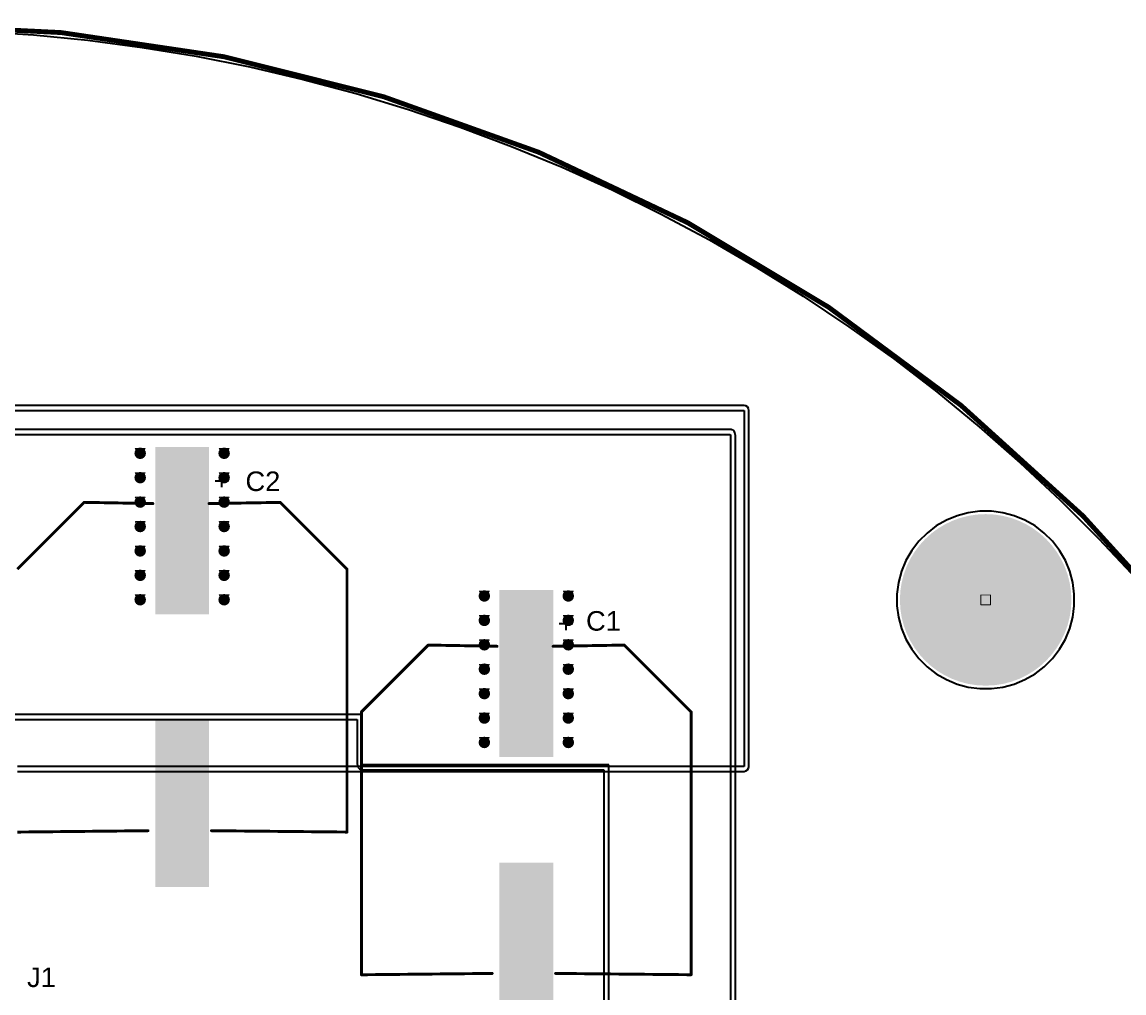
# Model space of a CAD drawing. Header units: inches. Extents: x -89 to 406, y -87 to 102.
# Drawn here: x 6.5 to 63.9, y 36.9 to 87.4 of the extents above; entities that cross this region are included whole.
import ezdxf

# ---------------------------------------------------------------- set-up
doc = ezdxf.new("R2010")
doc.units = ezdxf.units.IN
for name, color, linetype in [('Board_Outline', 56, 'Continuous'), ('Bottom Layer', 5, 'Continuous'), ('Bottom Solder', 6, 'Continuous'), ('Drill Drawing', 1, 'Continuous'), ('Multi-Layer', 9, 'Continuous'), ('Pad Holes', 156, 'Continuous'), ('Top Layer', 1, 'Continuous'), ('Top Overlay', 2, 'Continuous'), ('Top Paste', 8, 'Continuous'), ('Top Solder', 216, 'Continuous'), ('Via Holes', 16, 'Continuous')]:
    doc.layers.add(name, color=color, linetype=linetype)
doc.styles.add('Arial', font='', dxfattribs={"height": 0.2})
doc.styles.get('Arial').set_extended_font_data('Arial')

msp = doc.modelspace()

# ---------------------------------------------------------------- hatches: boundary and pattern name
at = {"layer": 'Bottom Layer'}
h = msp.add_hatch(color=5, dxfattribs=at)
edge = h.paths.add_edge_path()
edge.add_arc((12.675, 65.005), 0.3, 0, 360)
h = msp.add_hatch(color=5, dxfattribs=at)
edge = h.paths.add_edge_path()
edge.add_arc((17.043, 65.005), 0.3, 0, 360)
h = msp.add_hatch(color=5, dxfattribs=at)
edge = h.paths.add_edge_path()
edge.add_arc((12.675, 63.735), 0.3, 0, 360)
h = msp.add_hatch(color=5, dxfattribs=at)
edge = h.paths.add_edge_path()
edge.add_arc((17.043, 63.735), 0.3, 0, 360)
h = msp.add_hatch(color=5, dxfattribs=at)
edge = h.paths.add_edge_path()
edge.add_arc((12.675, 62.465), 0.3, 0, 360)
h = msp.add_hatch(color=5, dxfattribs=at)
edge = h.paths.add_edge_path()
edge.add_arc((17.043, 62.465), 0.3, 0, 360)
h = msp.add_hatch(color=5, dxfattribs=at)
edge = h.paths.add_edge_path()
edge.add_arc((12.675, 61.195), 0.3, 0, 360)
h = msp.add_hatch(color=5, dxfattribs=at)
edge = h.paths.add_edge_path()
edge.add_arc((17.043, 61.195), 0.3, 0, 360)
h = msp.add_hatch(color=5, dxfattribs=at)
edge = h.paths.add_edge_path()
edge.add_arc((56.667, 57.379), 4.36, 0, 360)
h = msp.add_hatch(color=5, dxfattribs=at)
edge = h.paths.add_edge_path()
edge.add_arc((12.675, 59.925), 0.3, 0, 360)
h = msp.add_hatch(color=5, dxfattribs=at)
edge = h.paths.add_edge_path()
edge.add_arc((17.043, 59.925), 0.3, 0, 360)
h = msp.add_hatch(color=5, dxfattribs=at)
edge = h.paths.add_edge_path()
edge.add_arc((12.675, 58.655), 0.3, 0, 360)
h = msp.add_hatch(color=5, dxfattribs=at)
edge = h.paths.add_edge_path()
edge.add_arc((17.043, 58.655), 0.3, 0, 360)
h = msp.add_hatch(color=5, dxfattribs=at)
edge = h.paths.add_edge_path()
edge.add_arc((12.675, 57.385), 0.3, 0, 360)
h = msp.add_hatch(color=5, dxfattribs=at)
edge = h.paths.add_edge_path()
edge.add_arc((17.043, 57.385), 0.3, 0, 360)
h = msp.add_hatch(color=5, dxfattribs=at)
edge = h.paths.add_edge_path()
edge.add_arc((30.582, 57.582), 0.3, 0, 360)
h = msp.add_hatch(color=5, dxfattribs=at)
edge = h.paths.add_edge_path()
edge.add_arc((34.95, 57.582), 0.3, 0, 360)
h = msp.add_hatch(color=5, dxfattribs=at)
edge = h.paths.add_edge_path()
edge.add_arc((30.582, 56.312), 0.3, 0, 360)
h = msp.add_hatch(color=5, dxfattribs=at)
edge = h.paths.add_edge_path()
edge.add_arc((34.95, 56.312), 0.3, 0, 360)
h = msp.add_hatch(color=5, dxfattribs=at)
edge = h.paths.add_edge_path()
edge.add_arc((30.582, 55.042), 0.3, 0, 360)
h = msp.add_hatch(color=5, dxfattribs=at)
edge = h.paths.add_edge_path()
edge.add_arc((34.95, 55.042), 0.3, 0, 360)
h = msp.add_hatch(color=5, dxfattribs=at)
edge = h.paths.add_edge_path()
edge.add_arc((30.582, 53.772), 0.3, 0, 360)
h = msp.add_hatch(color=5, dxfattribs=at)
edge = h.paths.add_edge_path()
edge.add_arc((34.95, 53.772), 0.3, 0, 360)
h = msp.add_hatch(color=5, dxfattribs=at)
edge = h.paths.add_edge_path()
edge.add_arc((30.582, 52.502), 0.3, 0, 360)
h = msp.add_hatch(color=5, dxfattribs=at)
edge = h.paths.add_edge_path()
edge.add_arc((34.95, 52.502), 0.3, 0, 360)
h = msp.add_hatch(color=5, dxfattribs=at)
edge = h.paths.add_edge_path()
edge.add_arc((30.582, 51.232), 0.3, 0, 360)
h = msp.add_hatch(color=5, dxfattribs=at)
edge = h.paths.add_edge_path()
edge.add_arc((34.95, 51.232), 0.3, 0, 360)
h = msp.add_hatch(color=5, dxfattribs=at)
edge = h.paths.add_edge_path()
edge.add_arc((30.582, 49.962), 0.3, 0, 360)
h = msp.add_hatch(color=5, dxfattribs=at)
edge = h.paths.add_edge_path()
edge.add_arc((34.95, 49.962), 0.3, 0, 360)
at = {"layer": 'Bottom Solder'}
h = msp.add_hatch(color=6, dxfattribs=at)
edge = h.paths.add_edge_path()
edge.add_arc((56.667, 57.379), 4.462, 0, 360)
at = {"layer": 'Multi-Layer'}
h = msp.add_hatch(color=9, dxfattribs=at)
edge = h.paths.add_edge_path()
edge.add_arc((56.667, 57.379), 4.36, 0, 360)
at = {"layer": 'Pad Holes'}
h = msp.add_hatch(color=7, dxfattribs=at)
edge = h.paths.add_edge_path()
edge.add_arc((56.667, 57.379), 2.5, 0, 360)
at = {"layer": 'Top Layer'}
h = msp.add_hatch(color=1, dxfattribs=at)
edge = h.paths.add_edge_path()
edge.add_arc((12.675, 65.005), 0.3, 0, 360)
for points in [[(16.159, 65.223), (16.159, 56.723), (13.559, 56.723), (13.559, 65.223)], [(34.066, 57.8), (34.066, 49.3), (31.466, 49.3), (31.466, 57.8)], [(16.159, 51.037), (16.159, 42.537), (13.559, 42.537), (13.559, 51.037)], [(34.066, 43.613), (34.066, 35.113), (31.466, 35.113), (31.466, 43.613)]]:
    msp.add_hatch(color=1, dxfattribs=at).paths.add_polyline_path(points)
h = msp.add_hatch(color=1, dxfattribs=at)
edge = h.paths.add_edge_path()
edge.add_arc((17.043, 65.005), 0.3, 0, 360)
h = msp.add_hatch(color=1, dxfattribs=at)
edge = h.paths.add_edge_path()
edge.add_arc((12.675, 63.735), 0.3, 0, 360)
h = msp.add_hatch(color=1, dxfattribs=at)
edge = h.paths.add_edge_path()
edge.add_arc((17.043, 63.735), 0.3, 0, 360)
h = msp.add_hatch(color=1, dxfattribs=at)
edge = h.paths.add_edge_path()
edge.add_arc((12.675, 62.465), 0.3, 0, 360)
h = msp.add_hatch(color=1, dxfattribs=at)
edge = h.paths.add_edge_path()
edge.add_arc((17.043, 62.465), 0.3, 0, 360)
h = msp.add_hatch(color=1, dxfattribs=at)
edge = h.paths.add_edge_path()
edge.add_arc((12.675, 61.195), 0.3, 0, 360)
h = msp.add_hatch(color=1, dxfattribs=at)
edge = h.paths.add_edge_path()
edge.add_arc((17.043, 61.195), 0.3, 0, 360)
h = msp.add_hatch(color=1, dxfattribs=at)
edge = h.paths.add_edge_path()
edge.add_arc((56.667, 57.379), 4.36, 0, 360)
h = msp.add_hatch(color=1, dxfattribs=at)
edge = h.paths.add_edge_path()
edge.add_arc((12.675, 59.925), 0.3, 0, 360)
h = msp.add_hatch(color=1, dxfattribs=at)
edge = h.paths.add_edge_path()
edge.add_arc((17.043, 59.925), 0.3, 0, 360)
h = msp.add_hatch(color=1, dxfattribs=at)
edge = h.paths.add_edge_path()
edge.add_arc((12.675, 58.655), 0.3, 0, 360)
h = msp.add_hatch(color=1, dxfattribs=at)
edge = h.paths.add_edge_path()
edge.add_arc((17.043, 58.655), 0.3, 0, 360)
h = msp.add_hatch(color=1, dxfattribs=at)
edge = h.paths.add_edge_path()
edge.add_arc((12.675, 57.385), 0.3, 0, 360)
h = msp.add_hatch(color=1, dxfattribs=at)
edge = h.paths.add_edge_path()
edge.add_arc((17.043, 57.385), 0.3, 0, 360)
h = msp.add_hatch(color=1, dxfattribs=at)
edge = h.paths.add_edge_path()
edge.add_arc((30.582, 57.582), 0.3, 0, 360)
h = msp.add_hatch(color=1, dxfattribs=at)
edge = h.paths.add_edge_path()
edge.add_arc((34.95, 57.582), 0.3, 0, 360)
h = msp.add_hatch(color=1, dxfattribs=at)
edge = h.paths.add_edge_path()
edge.add_arc((30.582, 56.312), 0.3, 0, 360)
h = msp.add_hatch(color=1, dxfattribs=at)
edge = h.paths.add_edge_path()
edge.add_arc((34.95, 56.312), 0.3, 0, 360)
h = msp.add_hatch(color=1, dxfattribs=at)
edge = h.paths.add_edge_path()
edge.add_arc((30.582, 55.042), 0.3, 0, 360)
h = msp.add_hatch(color=1, dxfattribs=at)
edge = h.paths.add_edge_path()
edge.add_arc((34.95, 55.042), 0.3, 0, 360)
h = msp.add_hatch(color=1, dxfattribs=at)
edge = h.paths.add_edge_path()
edge.add_arc((30.582, 53.772), 0.3, 0, 360)
h = msp.add_hatch(color=1, dxfattribs=at)
edge = h.paths.add_edge_path()
edge.add_arc((34.95, 53.772), 0.3, 0, 360)
h = msp.add_hatch(color=1, dxfattribs=at)
edge = h.paths.add_edge_path()
edge.add_arc((30.582, 52.502), 0.3, 0, 360)
h = msp.add_hatch(color=1, dxfattribs=at)
edge = h.paths.add_edge_path()
edge.add_arc((34.95, 52.502), 0.3, 0, 360)
h = msp.add_hatch(color=1, dxfattribs=at)
edge = h.paths.add_edge_path()
edge.add_arc((30.582, 51.232), 0.3, 0, 360)
h = msp.add_hatch(color=1, dxfattribs=at)
edge = h.paths.add_edge_path()
edge.add_arc((34.95, 51.232), 0.3, 0, 360)
h = msp.add_hatch(color=1, dxfattribs=at)
edge = h.paths.add_edge_path()
edge.add_arc((30.582, 49.962), 0.3, 0, 360)
h = msp.add_hatch(color=1, dxfattribs=at)
edge = h.paths.add_edge_path()
edge.add_arc((34.95, 49.962), 0.3, 0, 360)
at = {"layer": 'Top Paste'}
for points in [[(16.159, 65.223), (16.159, 56.723), (13.559, 56.723), (13.559, 65.223)], [(34.066, 57.8), (34.066, 49.3), (31.466, 49.3), (31.466, 57.8)], [(16.159, 51.037), (16.159, 42.537), (13.559, 42.537), (13.559, 51.037)], [(34.066, 43.613), (34.066, 35.113), (31.466, 35.113), (31.466, 43.613)]]:
    msp.add_hatch(color=8, dxfattribs=at).paths.add_polyline_path(points)
at = {"layer": 'Top Solder'}
for points in [[(16.261, 65.325), (16.261, 56.622), (13.457, 56.622), (13.457, 65.325)], [(34.168, 57.902), (34.168, 49.198), (31.364, 49.198), (31.364, 57.902)], [(16.261, 51.138), (16.261, 42.435), (13.457, 42.435), (13.457, 51.138)], [(34.168, 43.715), (34.168, 35.012), (31.364, 35.012), (31.364, 43.715)]]:
    msp.add_hatch(color=216, dxfattribs=at).paths.add_polyline_path(points)
h = msp.add_hatch(color=216, dxfattribs=at)
edge = h.paths.add_edge_path()
edge.add_arc((56.667, 57.379), 4.462, 0, 360)
at = {"layer": 'Via Holes'}
h = msp.add_hatch(color=7, dxfattribs=at)
edge = h.paths.add_edge_path()
edge.add_arc((12.675, 65.005), 0.15, 0, 360)
h = msp.add_hatch(color=7, dxfattribs=at)
edge = h.paths.add_edge_path()
edge.add_arc((17.043, 65.005), 0.15, 0, 360)
h = msp.add_hatch(color=7, dxfattribs=at)
edge = h.paths.add_edge_path()
edge.add_arc((12.675, 63.735), 0.15, 0, 360)
h = msp.add_hatch(color=7, dxfattribs=at)
edge = h.paths.add_edge_path()
edge.add_arc((17.043, 63.735), 0.15, 0, 360)
h = msp.add_hatch(color=7, dxfattribs=at)
edge = h.paths.add_edge_path()
edge.add_arc((12.675, 62.465), 0.15, 0, 360)
h = msp.add_hatch(color=7, dxfattribs=at)
edge = h.paths.add_edge_path()
edge.add_arc((17.043, 62.465), 0.15, 0, 360)
h = msp.add_hatch(color=7, dxfattribs=at)
edge = h.paths.add_edge_path()
edge.add_arc((12.675, 61.195), 0.15, 0, 360)
h = msp.add_hatch(color=7, dxfattribs=at)
edge = h.paths.add_edge_path()
edge.add_arc((17.043, 61.195), 0.15, 0, 360)
h = msp.add_hatch(color=7, dxfattribs=at)
edge = h.paths.add_edge_path()
edge.add_arc((12.675, 59.925), 0.15, 0, 360)
h = msp.add_hatch(color=7, dxfattribs=at)
edge = h.paths.add_edge_path()
edge.add_arc((17.043, 59.925), 0.15, 0, 360)
h = msp.add_hatch(color=7, dxfattribs=at)
edge = h.paths.add_edge_path()
edge.add_arc((12.675, 58.655), 0.15, 0, 360)
h = msp.add_hatch(color=7, dxfattribs=at)
edge = h.paths.add_edge_path()
edge.add_arc((17.043, 58.655), 0.15, 0, 360)
h = msp.add_hatch(color=7, dxfattribs=at)
edge = h.paths.add_edge_path()
edge.add_arc((12.675, 57.385), 0.15, 0, 360)
h = msp.add_hatch(color=7, dxfattribs=at)
edge = h.paths.add_edge_path()
edge.add_arc((17.043, 57.385), 0.15, 0, 360)
h = msp.add_hatch(color=7, dxfattribs=at)
edge = h.paths.add_edge_path()
edge.add_arc((30.582, 57.582), 0.15, 0, 360)
h = msp.add_hatch(color=7, dxfattribs=at)
edge = h.paths.add_edge_path()
edge.add_arc((34.95, 57.582), 0.15, 0, 360)
h = msp.add_hatch(color=7, dxfattribs=at)
edge = h.paths.add_edge_path()
edge.add_arc((30.582, 56.312), 0.15, 0, 360)
h = msp.add_hatch(color=7, dxfattribs=at)
edge = h.paths.add_edge_path()
edge.add_arc((34.95, 56.312), 0.15, 0, 360)
h = msp.add_hatch(color=7, dxfattribs=at)
edge = h.paths.add_edge_path()
edge.add_arc((30.582, 55.042), 0.15, 0, 360)
h = msp.add_hatch(color=7, dxfattribs=at)
edge = h.paths.add_edge_path()
edge.add_arc((34.95, 55.042), 0.15, 0, 360)
h = msp.add_hatch(color=7, dxfattribs=at)
edge = h.paths.add_edge_path()
edge.add_arc((30.582, 53.772), 0.15, 0, 360)
h = msp.add_hatch(color=7, dxfattribs=at)
edge = h.paths.add_edge_path()
edge.add_arc((34.95, 53.772), 0.15, 0, 360)
h = msp.add_hatch(color=7, dxfattribs=at)
edge = h.paths.add_edge_path()
edge.add_arc((30.582, 52.502), 0.15, 0, 360)
h = msp.add_hatch(color=7, dxfattribs=at)
edge = h.paths.add_edge_path()
edge.add_arc((34.95, 52.502), 0.15, 0, 360)
h = msp.add_hatch(color=7, dxfattribs=at)
edge = h.paths.add_edge_path()
edge.add_arc((30.582, 51.232), 0.15, 0, 360)
h = msp.add_hatch(color=7, dxfattribs=at)
edge = h.paths.add_edge_path()
edge.add_arc((34.95, 51.232), 0.15, 0, 360)
h = msp.add_hatch(color=7, dxfattribs=at)
edge = h.paths.add_edge_path()
edge.add_arc((30.582, 49.962), 0.15, 0, 360)
h = msp.add_hatch(color=7, dxfattribs=at)
edge = h.paths.add_edge_path()
edge.add_arc((34.95, 49.962), 0.15, 0, 360)

# ---------------------------------------------------------------- linework, layer by layer
at = {"layer": 'Board_Outline'}
msp.add_lwpolyline([(87.312, 0, 0.254, 0.254, 1), (-87.312, 0, 0.254, 0.254, 1)], format="xyseb", close=True, dxfattribs=at)
at = {"layer": 'Bottom Layer'}
for p, q in [((4.272, 86.96), (7.115, 86.774)), ((7.115, 86.774), (9.95, 86.495)), ((9.95, 86.495), (12.775, 86.123)), ((12.775, 86.123), (15.586, 85.659)), ((15.586, 85.659), (18.38, 85.103)), ((18.38, 85.103), (21.155, 84.456)), ((21.155, 84.456), (23.907, 83.719)), ((23.907, 83.719), (26.634, 82.892)), ((26.634, 82.892), (29.331, 81.976)), ((29.331, 81.976), (31.998, 80.972)), ((31.998, 80.972), (34.63, 79.882)), ((34.63, 79.882), (37.225, 78.706)), ((37.225, 78.706), (39.78, 77.446)), ((39.78, 77.446), (42.293, 76.103)), ((42.293, 76.103), (44.76, 74.678)), ((44.76, 74.678), (47.18, 73.174)), ((47.18, 73.174), (49.549, 71.591)), ((49.549, 71.591), (51.865, 69.931)), ((51.865, 69.931), (54.125, 68.197)), ((54.125, 68.197), (56.327, 66.39)), ((44.094, 67.493), (-41.377, 67.493)), ((-41.377, 67.234), (44.094, 67.234)), ((44.194, 67.473), (44.094, 67.493)), ((44.094, 67.234), (44.094, 48.717)), ((44.278, 67.417), (44.194, 67.473)), ((44.334, 67.333), (44.278, 67.417)), ((44.353, 67.234), (44.334, 67.333)), ((44.353, 48.717), (44.353, 67.234)), ((56.327, 66.39), (58.469, 64.511)), ((58.469, 64.511), (60.549, 62.563)), ((60.549, 62.563), (62.563, 60.549)), ((56.365, 61.993), (55.765, 61.914)), ((56.97, 61.993), (56.365, 61.993)), ((57.569, 61.914), (56.97, 61.993)), ((54.622, 61.526), (54.098, 61.223)), ((55.181, 61.757), (54.622, 61.526)), ((55.765, 61.914), (55.181, 61.757)), ((58.154, 61.757), (57.569, 61.914)), ((58.712, 61.526), (58.154, 61.757)), ((59.236, 61.223), (58.712, 61.526)), ((53.619, 60.855), (53.191, 60.427)), ((54.098, 61.223), (53.619, 60.855)), ((59.716, 60.855), (59.236, 61.223)), ((60.144, 60.427), (59.716, 60.855)), ((53.191, 60.427), (52.823, 59.948)), ((60.512, 59.948), (60.144, 60.427)), ((62.563, 60.549), (64.511, 58.469)), ((52.823, 59.948), (52.52, 59.424)), ((60.814, 59.424), (60.512, 59.948)), ((52.52, 59.424), (52.289, 58.865)), ((61.046, 58.865), (60.814, 59.424)), ((52.289, 58.865), (52.132, 58.281)), ((61.202, 58.281), (61.046, 58.865)), ((52.132, 58.281), (52.053, 57.681)), ((61.281, 57.681), (61.202, 58.281)), ((52.053, 57.681), (52.053, 57.076)), ((61.281, 57.076), (61.281, 57.681)), ((52.053, 57.076), (52.132, 56.477)), ((61.202, 56.477), (61.281, 57.076)), ((52.132, 56.477), (52.289, 55.892)), ((61.046, 55.892), (61.202, 56.477)), ((52.289, 55.892), (52.52, 55.334)), ((60.814, 55.334), (61.046, 55.892)), ((52.52, 55.334), (52.823, 54.81)), ((60.512, 54.81), (60.814, 55.334)), ((52.823, 54.81), (53.191, 54.33)), ((60.144, 54.33), (60.512, 54.81)), ((53.191, 54.33), (53.619, 53.902)), ((53.619, 53.902), (54.098, 53.534)), ((59.236, 53.534), (59.716, 53.902)), ((59.716, 53.902), (60.144, 54.33)), ((54.098, 53.534), (54.622, 53.232)), ((58.712, 53.232), (59.236, 53.534)), ((54.622, 53.232), (55.181, 53)), ((55.181, 53), (55.765, 52.844)), ((55.765, 52.844), (56.365, 52.765)), ((56.365, 52.765), (56.97, 52.765)), ((56.97, 52.765), (57.569, 52.844)), ((57.569, 52.844), (58.154, 53)), ((58.154, 53), (58.712, 53.232)), ((44.094, 48.717), (6.299, 48.717)), ((6.299, 48.458), (44.094, 48.458)), ((44.094, 48.458), (44.194, 48.478)), ((44.194, 48.478), (44.278, 48.534)), ((44.278, 48.534), (44.334, 48.618)), ((44.334, 48.618), (44.353, 48.717))]:
    msp.add_line(p, q, dxfattribs=at)
at = {"layer": 'Drill Drawing'}
for points in [[(12.421, 65.259, 0.0508, 0.0508, 0), (12.929, 65.259, 0.0508, 0.0508, 0)], [(12.421, 65.259, 0.0508, 0.0508, 0), (12.675, 64.751, 0.0508, 0.0508, 0)], [(12.675, 64.751, 0.0508, 0.0508, 0), (12.929, 65.259, 0.0508, 0.0508, 0)], [(16.789, 65.259, 0.0508, 0.0508, 0), (17.297, 65.259, 0.0508, 0.0508, 0)], [(16.789, 65.259, 0.0508, 0.0508, 0), (17.043, 64.751, 0.0508, 0.0508, 0)], [(17.043, 64.751, 0.0508, 0.0508, 0), (17.297, 65.259, 0.0508, 0.0508, 0)], [(12.421, 63.989, 0.0508, 0.0508, 0), (12.929, 63.989, 0.0508, 0.0508, 0)], [(12.421, 63.989, 0.0508, 0.0508, 0), (12.675, 63.481, 0.0508, 0.0508, 0)], [(12.675, 63.481, 0.0508, 0.0508, 0), (12.929, 63.989, 0.0508, 0.0508, 0)], [(16.789, 63.989, 0.0508, 0.0508, 0), (17.297, 63.989, 0.0508, 0.0508, 0)], [(16.789, 63.989, 0.0508, 0.0508, 0), (17.043, 63.481, 0.0508, 0.0508, 0)], [(17.043, 63.481, 0.0508, 0.0508, 0), (17.297, 63.989, 0.0508, 0.0508, 0)], [(12.421, 62.719, 0.0508, 0.0508, 0), (12.929, 62.719, 0.0508, 0.0508, 0)], [(12.421, 62.719, 0.0508, 0.0508, 0), (12.675, 62.211, 0.0508, 0.0508, 0)], [(12.675, 62.211, 0.0508, 0.0508, 0), (12.929, 62.719, 0.0508, 0.0508, 0)], [(16.789, 62.719, 0.0508, 0.0508, 0), (17.297, 62.719, 0.0508, 0.0508, 0)], [(16.789, 62.719, 0.0508, 0.0508, 0), (17.043, 62.211, 0.0508, 0.0508, 0)], [(17.043, 62.211, 0.0508, 0.0508, 0), (17.297, 62.719, 0.0508, 0.0508, 0)], [(12.421, 61.449, 0.0508, 0.0508, 0), (12.929, 61.449, 0.0508, 0.0508, 0)], [(12.421, 61.449, 0.0508, 0.0508, 0), (12.675, 60.941, 0.0508, 0.0508, 0)], [(12.675, 60.941, 0.0508, 0.0508, 0), (12.929, 61.449, 0.0508, 0.0508, 0)], [(16.789, 61.449, 0.0508, 0.0508, 0), (17.297, 61.449, 0.0508, 0.0508, 0)], [(16.789, 61.449, 0.0508, 0.0508, 0), (17.043, 60.941, 0.0508, 0.0508, 0)], [(17.043, 60.941, 0.0508, 0.0508, 0), (17.297, 61.449, 0.0508, 0.0508, 0)], [(12.421, 60.179, 0.0508, 0.0508, 0), (12.929, 60.179, 0.0508, 0.0508, 0)], [(12.421, 60.179, 0.0508, 0.0508, 0), (12.675, 59.671, 0.0508, 0.0508, 0)], [(12.675, 59.671, 0.0508, 0.0508, 0), (12.929, 60.179, 0.0508, 0.0508, 0)], [(16.789, 60.179, 0.0508, 0.0508, 0), (17.297, 60.179, 0.0508, 0.0508, 0)], [(16.789, 60.179, 0.0508, 0.0508, 0), (17.043, 59.671, 0.0508, 0.0508, 0)], [(17.043, 59.671, 0.0508, 0.0508, 0), (17.297, 60.179, 0.0508, 0.0508, 0)], [(12.421, 58.909, 0.0508, 0.0508, 0), (12.929, 58.909, 0.0508, 0.0508, 0)], [(12.421, 58.909, 0.0508, 0.0508, 0), (12.675, 58.401, 0.0508, 0.0508, 0)], [(12.675, 58.401, 0.0508, 0.0508, 0), (12.929, 58.909, 0.0508, 0.0508, 0)], [(16.789, 58.909, 0.0508, 0.0508, 0), (17.297, 58.909, 0.0508, 0.0508, 0)], [(16.789, 58.909, 0.0508, 0.0508, 0), (17.043, 58.401, 0.0508, 0.0508, 0)], [(17.043, 58.401, 0.0508, 0.0508, 0), (17.297, 58.909, 0.0508, 0.0508, 0)], [(12.421, 57.639, 0.0508, 0.0508, 0), (12.929, 57.639, 0.0508, 0.0508, 0)], [(12.421, 57.639, 0.0508, 0.0508, 0), (12.675, 57.131, 0.0508, 0.0508, 0)], [(12.675, 57.131, 0.0508, 0.0508, 0), (12.929, 57.639, 0.0508, 0.0508, 0)], [(16.789, 57.639, 0.0508, 0.0508, 0), (17.297, 57.639, 0.0508, 0.0508, 0)], [(16.789, 57.639, 0.0508, 0.0508, 0), (17.043, 57.131, 0.0508, 0.0508, 0)], [(17.043, 57.131, 0.0508, 0.0508, 0), (17.297, 57.639, 0.0508, 0.0508, 0)], [(30.328, 57.836, 0.0508, 0.0508, 0), (30.836, 57.836, 0.0508, 0.0508, 0)], [(30.328, 57.836, 0.0508, 0.0508, 0), (30.582, 57.328, 0.0508, 0.0508, 0)], [(30.582, 57.328, 0.0508, 0.0508, 0), (30.836, 57.836, 0.0508, 0.0508, 0)], [(34.696, 57.836, 0.0508, 0.0508, 0), (35.204, 57.836, 0.0508, 0.0508, 0)], [(34.696, 57.836, 0.0508, 0.0508, 0), (34.95, 57.328, 0.0508, 0.0508, 0)], [(34.95, 57.328, 0.0508, 0.0508, 0), (35.204, 57.836, 0.0508, 0.0508, 0)], [(56.413, 57.633, 0.0508, 0.0508, 0), (56.921, 57.633, 0.0508, 0.0508, 0)], [(56.413, 57.125, 0.0508, 0.0508, 0), (56.413, 57.633, 0.0508, 0.0508, 0)], [(56.921, 57.125, 0.0508, 0.0508, 0), (56.921, 57.633, 0.0508, 0.0508, 0)], [(56.413, 57.125, 0.0508, 0.0508, 0), (56.921, 57.125, 0.0508, 0.0508, 0)], [(30.328, 56.566, 0.0508, 0.0508, 0), (30.836, 56.566, 0.0508, 0.0508, 0)], [(30.328, 56.566, 0.0508, 0.0508, 0), (30.582, 56.058, 0.0508, 0.0508, 0)], [(30.582, 56.058, 0.0508, 0.0508, 0), (30.836, 56.566, 0.0508, 0.0508, 0)], [(34.696, 56.566, 0.0508, 0.0508, 0), (35.204, 56.566, 0.0508, 0.0508, 0)], [(34.696, 56.566, 0.0508, 0.0508, 0), (34.95, 56.058, 0.0508, 0.0508, 0)], [(34.95, 56.058, 0.0508, 0.0508, 0), (35.204, 56.566, 0.0508, 0.0508, 0)], [(30.328, 55.296, 0.0508, 0.0508, 0), (30.836, 55.296, 0.0508, 0.0508, 0)], [(30.328, 55.296, 0.0508, 0.0508, 0), (30.582, 54.788, 0.0508, 0.0508, 0)], [(30.582, 54.788, 0.0508, 0.0508, 0), (30.836, 55.296, 0.0508, 0.0508, 0)], [(34.696, 55.296, 0.0508, 0.0508, 0), (35.204, 55.296, 0.0508, 0.0508, 0)], [(34.696, 55.296, 0.0508, 0.0508, 0), (34.95, 54.788, 0.0508, 0.0508, 0)], [(34.95, 54.788, 0.0508, 0.0508, 0), (35.204, 55.296, 0.0508, 0.0508, 0)], [(30.328, 54.026, 0.0508, 0.0508, 0), (30.836, 54.026, 0.0508, 0.0508, 0)], [(30.328, 54.026, 0.0508, 0.0508, 0), (30.582, 53.518, 0.0508, 0.0508, 0)], [(30.582, 53.518, 0.0508, 0.0508, 0), (30.836, 54.026, 0.0508, 0.0508, 0)], [(34.696, 54.026, 0.0508, 0.0508, 0), (35.204, 54.026, 0.0508, 0.0508, 0)], [(34.696, 54.026, 0.0508, 0.0508, 0), (34.95, 53.518, 0.0508, 0.0508, 0)], [(34.95, 53.518, 0.0508, 0.0508, 0), (35.204, 54.026, 0.0508, 0.0508, 0)], [(30.328, 52.756, 0.0508, 0.0508, 0), (30.836, 52.756, 0.0508, 0.0508, 0)], [(30.328, 52.756, 0.0508, 0.0508, 0), (30.582, 52.248, 0.0508, 0.0508, 0)], [(30.582, 52.248, 0.0508, 0.0508, 0), (30.836, 52.756, 0.0508, 0.0508, 0)], [(34.696, 52.756, 0.0508, 0.0508, 0), (35.204, 52.756, 0.0508, 0.0508, 0)], [(34.696, 52.756, 0.0508, 0.0508, 0), (34.95, 52.248, 0.0508, 0.0508, 0)], [(34.95, 52.248, 0.0508, 0.0508, 0), (35.204, 52.756, 0.0508, 0.0508, 0)], [(30.328, 51.486, 0.0508, 0.0508, 0), (30.836, 51.486, 0.0508, 0.0508, 0)], [(30.328, 51.486, 0.0508, 0.0508, 0), (30.582, 50.978, 0.0508, 0.0508, 0)], [(30.582, 50.978, 0.0508, 0.0508, 0), (30.836, 51.486, 0.0508, 0.0508, 0)], [(34.696, 51.486, 0.0508, 0.0508, 0), (35.204, 51.486, 0.0508, 0.0508, 0)], [(34.696, 51.486, 0.0508, 0.0508, 0), (34.95, 50.978, 0.0508, 0.0508, 0)], [(34.95, 50.978, 0.0508, 0.0508, 0), (35.204, 51.486, 0.0508, 0.0508, 0)], [(30.328, 50.216, 0.0508, 0.0508, 0), (30.836, 50.216, 0.0508, 0.0508, 0)], [(30.328, 50.216, 0.0508, 0.0508, 0), (30.582, 49.708, 0.0508, 0.0508, 0)], [(30.582, 49.708, 0.0508, 0.0508, 0), (30.836, 50.216, 0.0508, 0.0508, 0)], [(34.696, 50.216, 0.0508, 0.0508, 0), (35.204, 50.216, 0.0508, 0.0508, 0)], [(34.696, 50.216, 0.0508, 0.0508, 0), (34.95, 49.708, 0.0508, 0.0508, 0)], [(34.95, 49.708, 0.0508, 0.0508, 0), (35.204, 50.216, 0.0508, 0.0508, 0)]]:
    msp.add_lwpolyline(points, format="xyseb", dxfattribs=at)
for points in [[(12.408, 65.259, 0.0254, 0.0254, 1), (12.433, 65.259, 0.0254, 0.0254, 1)], [(12.408, 65.259, 0.0254, 0.0254, 1), (12.433, 65.259, 0.0254, 0.0254, 1)], [(12.916, 65.259, 0.0254, 0.0254, 1), (12.941, 65.259, 0.0254, 0.0254, 1)], [(12.916, 65.259, 0.0254, 0.0254, 1), (12.941, 65.259, 0.0254, 0.0254, 1)], [(16.777, 65.259, 0.0254, 0.0254, 1), (16.802, 65.259, 0.0254, 0.0254, 1)], [(16.777, 65.259, 0.0254, 0.0254, 1), (16.802, 65.259, 0.0254, 0.0254, 1)], [(17.285, 65.259, 0.0254, 0.0254, 1), (17.31, 65.259, 0.0254, 0.0254, 1)], [(17.285, 65.259, 0.0254, 0.0254, 1), (17.31, 65.259, 0.0254, 0.0254, 1)], [(12.662, 64.751, 0.0254, 0.0254, 1), (12.687, 64.751, 0.0254, 0.0254, 1)], [(12.662, 64.751, 0.0254, 0.0254, 1), (12.687, 64.751, 0.0254, 0.0254, 1)], [(17.031, 64.751, 0.0254, 0.0254, 1), (17.056, 64.751, 0.0254, 0.0254, 1)], [(17.031, 64.751, 0.0254, 0.0254, 1), (17.056, 64.751, 0.0254, 0.0254, 1)], [(12.408, 63.989, 0.0254, 0.0254, 1), (12.433, 63.989, 0.0254, 0.0254, 1)], [(12.408, 63.989, 0.0254, 0.0254, 1), (12.433, 63.989, 0.0254, 0.0254, 1)], [(12.916, 63.989, 0.0254, 0.0254, 1), (12.941, 63.989, 0.0254, 0.0254, 1)], [(12.916, 63.989, 0.0254, 0.0254, 1), (12.941, 63.989, 0.0254, 0.0254, 1)], [(16.777, 63.989, 0.0254, 0.0254, 1), (16.802, 63.989, 0.0254, 0.0254, 1)], [(16.777, 63.989, 0.0254, 0.0254, 1), (16.802, 63.989, 0.0254, 0.0254, 1)], [(17.285, 63.989, 0.0254, 0.0254, 1), (17.31, 63.989, 0.0254, 0.0254, 1)], [(17.285, 63.989, 0.0254, 0.0254, 1), (17.31, 63.989, 0.0254, 0.0254, 1)], [(12.662, 63.481, 0.0254, 0.0254, 1), (12.687, 63.481, 0.0254, 0.0254, 1)], [(12.662, 63.481, 0.0254, 0.0254, 1), (12.687, 63.481, 0.0254, 0.0254, 1)], [(17.031, 63.481, 0.0254, 0.0254, 1), (17.056, 63.481, 0.0254, 0.0254, 1)], [(17.031, 63.481, 0.0254, 0.0254, 1), (17.056, 63.481, 0.0254, 0.0254, 1)], [(12.408, 62.719, 0.0254, 0.0254, 1), (12.433, 62.719, 0.0254, 0.0254, 1)], [(12.408, 62.719, 0.0254, 0.0254, 1), (12.433, 62.719, 0.0254, 0.0254, 1)], [(12.916, 62.719, 0.0254, 0.0254, 1), (12.941, 62.719, 0.0254, 0.0254, 1)], [(12.916, 62.719, 0.0254, 0.0254, 1), (12.941, 62.719, 0.0254, 0.0254, 1)], [(16.777, 62.719, 0.0254, 0.0254, 1), (16.802, 62.719, 0.0254, 0.0254, 1)], [(16.777, 62.719, 0.0254, 0.0254, 1), (16.802, 62.719, 0.0254, 0.0254, 1)], [(17.285, 62.719, 0.0254, 0.0254, 1), (17.31, 62.719, 0.0254, 0.0254, 1)], [(17.285, 62.719, 0.0254, 0.0254, 1), (17.31, 62.719, 0.0254, 0.0254, 1)], [(12.662, 62.211, 0.0254, 0.0254, 1), (12.687, 62.211, 0.0254, 0.0254, 1)], [(12.662, 62.211, 0.0254, 0.0254, 1), (12.687, 62.211, 0.0254, 0.0254, 1)], [(17.031, 62.211, 0.0254, 0.0254, 1), (17.056, 62.211, 0.0254, 0.0254, 1)], [(17.031, 62.211, 0.0254, 0.0254, 1), (17.056, 62.211, 0.0254, 0.0254, 1)], [(12.408, 61.449, 0.0254, 0.0254, 1), (12.433, 61.449, 0.0254, 0.0254, 1)], [(12.408, 61.449, 0.0254, 0.0254, 1), (12.433, 61.449, 0.0254, 0.0254, 1)], [(12.916, 61.449, 0.0254, 0.0254, 1), (12.941, 61.449, 0.0254, 0.0254, 1)], [(12.916, 61.449, 0.0254, 0.0254, 1), (12.941, 61.449, 0.0254, 0.0254, 1)], [(16.777, 61.449, 0.0254, 0.0254, 1), (16.802, 61.449, 0.0254, 0.0254, 1)], [(16.777, 61.449, 0.0254, 0.0254, 1), (16.802, 61.449, 0.0254, 0.0254, 1)], [(17.285, 61.449, 0.0254, 0.0254, 1), (17.31, 61.449, 0.0254, 0.0254, 1)], [(17.285, 61.449, 0.0254, 0.0254, 1), (17.31, 61.449, 0.0254, 0.0254, 1)], [(12.662, 60.941, 0.0254, 0.0254, 1), (12.687, 60.941, 0.0254, 0.0254, 1)], [(12.662, 60.941, 0.0254, 0.0254, 1), (12.687, 60.941, 0.0254, 0.0254, 1)], [(17.031, 60.941, 0.0254, 0.0254, 1), (17.056, 60.941, 0.0254, 0.0254, 1)], [(17.031, 60.941, 0.0254, 0.0254, 1), (17.056, 60.941, 0.0254, 0.0254, 1)], [(12.408, 60.179, 0.0254, 0.0254, 1), (12.433, 60.179, 0.0254, 0.0254, 1)], [(12.408, 60.179, 0.0254, 0.0254, 1), (12.433, 60.179, 0.0254, 0.0254, 1)], [(12.916, 60.179, 0.0254, 0.0254, 1), (12.941, 60.179, 0.0254, 0.0254, 1)], [(12.916, 60.179, 0.0254, 0.0254, 1), (12.941, 60.179, 0.0254, 0.0254, 1)], [(16.777, 60.179, 0.0254, 0.0254, 1), (16.802, 60.179, 0.0254, 0.0254, 1)], [(16.777, 60.179, 0.0254, 0.0254, 1), (16.802, 60.179, 0.0254, 0.0254, 1)], [(17.285, 60.179, 0.0254, 0.0254, 1), (17.31, 60.179, 0.0254, 0.0254, 1)], [(17.285, 60.179, 0.0254, 0.0254, 1), (17.31, 60.179, 0.0254, 0.0254, 1)], [(12.662, 59.671, 0.0254, 0.0254, 1), (12.687, 59.671, 0.0254, 0.0254, 1)], [(12.662, 59.671, 0.0254, 0.0254, 1), (12.687, 59.671, 0.0254, 0.0254, 1)], [(17.031, 59.671, 0.0254, 0.0254, 1), (17.056, 59.671, 0.0254, 0.0254, 1)], [(17.031, 59.671, 0.0254, 0.0254, 1), (17.056, 59.671, 0.0254, 0.0254, 1)], [(12.408, 58.909, 0.0254, 0.0254, 1), (12.433, 58.909, 0.0254, 0.0254, 1)], [(12.408, 58.909, 0.0254, 0.0254, 1), (12.433, 58.909, 0.0254, 0.0254, 1)], [(12.916, 58.909, 0.0254, 0.0254, 1), (12.941, 58.909, 0.0254, 0.0254, 1)], [(12.916, 58.909, 0.0254, 0.0254, 1), (12.941, 58.909, 0.0254, 0.0254, 1)], [(16.777, 58.909, 0.0254, 0.0254, 1), (16.802, 58.909, 0.0254, 0.0254, 1)], [(16.777, 58.909, 0.0254, 0.0254, 1), (16.802, 58.909, 0.0254, 0.0254, 1)], [(17.285, 58.909, 0.0254, 0.0254, 1), (17.31, 58.909, 0.0254, 0.0254, 1)], [(17.285, 58.909, 0.0254, 0.0254, 1), (17.31, 58.909, 0.0254, 0.0254, 1)], [(12.662, 58.401, 0.0254, 0.0254, 1), (12.687, 58.401, 0.0254, 0.0254, 1)], [(12.662, 58.401, 0.0254, 0.0254, 1), (12.687, 58.401, 0.0254, 0.0254, 1)], [(17.031, 58.401, 0.0254, 0.0254, 1), (17.056, 58.401, 0.0254, 0.0254, 1)], [(17.031, 58.401, 0.0254, 0.0254, 1), (17.056, 58.401, 0.0254, 0.0254, 1)], [(12.408, 57.639, 0.0254, 0.0254, 1), (12.433, 57.639, 0.0254, 0.0254, 1)], [(12.408, 57.639, 0.0254, 0.0254, 1), (12.433, 57.639, 0.0254, 0.0254, 1)], [(12.916, 57.639, 0.0254, 0.0254, 1), (12.941, 57.639, 0.0254, 0.0254, 1)], [(12.916, 57.639, 0.0254, 0.0254, 1), (12.941, 57.639, 0.0254, 0.0254, 1)], [(16.777, 57.639, 0.0254, 0.0254, 1), (16.802, 57.639, 0.0254, 0.0254, 1)], [(16.777, 57.639, 0.0254, 0.0254, 1), (16.802, 57.639, 0.0254, 0.0254, 1)], [(17.285, 57.639, 0.0254, 0.0254, 1), (17.31, 57.639, 0.0254, 0.0254, 1)], [(17.285, 57.639, 0.0254, 0.0254, 1), (17.31, 57.639, 0.0254, 0.0254, 1)], [(30.315, 57.836, 0.0254, 0.0254, 1), (30.34, 57.836, 0.0254, 0.0254, 1)], [(30.315, 57.836, 0.0254, 0.0254, 1), (30.34, 57.836, 0.0254, 0.0254, 1)], [(30.569, 57.328, 0.0254, 0.0254, 1), (30.594, 57.328, 0.0254, 0.0254, 1)], [(30.569, 57.328, 0.0254, 0.0254, 1), (30.594, 57.328, 0.0254, 0.0254, 1)], [(30.823, 57.836, 0.0254, 0.0254, 1), (30.848, 57.836, 0.0254, 0.0254, 1)], [(30.823, 57.836, 0.0254, 0.0254, 1), (30.848, 57.836, 0.0254, 0.0254, 1)], [(34.684, 57.836, 0.0254, 0.0254, 1), (34.709, 57.836, 0.0254, 0.0254, 1)], [(34.684, 57.836, 0.0254, 0.0254, 1), (34.709, 57.836, 0.0254, 0.0254, 1)], [(34.938, 57.328, 0.0254, 0.0254, 1), (34.963, 57.328, 0.0254, 0.0254, 1)], [(34.938, 57.328, 0.0254, 0.0254, 1), (34.963, 57.328, 0.0254, 0.0254, 1)], [(35.192, 57.836, 0.0254, 0.0254, 1), (35.217, 57.836, 0.0254, 0.0254, 1)], [(35.192, 57.836, 0.0254, 0.0254, 1), (35.217, 57.836, 0.0254, 0.0254, 1)], [(56.401, 57.633, 0.0254, 0.0254, 1), (56.426, 57.633, 0.0254, 0.0254, 1)], [(56.401, 57.633, 0.0254, 0.0254, 1), (56.426, 57.633, 0.0254, 0.0254, 1)], [(56.909, 57.633, 0.0254, 0.0254, 1), (56.934, 57.633, 0.0254, 0.0254, 1)], [(56.909, 57.633, 0.0254, 0.0254, 1), (56.934, 57.633, 0.0254, 0.0254, 1)], [(12.662, 57.131, 0.0254, 0.0254, 1), (12.687, 57.131, 0.0254, 0.0254, 1)], [(12.662, 57.131, 0.0254, 0.0254, 1), (12.687, 57.131, 0.0254, 0.0254, 1)], [(17.031, 57.131, 0.0254, 0.0254, 1), (17.056, 57.131, 0.0254, 0.0254, 1)], [(17.031, 57.131, 0.0254, 0.0254, 1), (17.056, 57.131, 0.0254, 0.0254, 1)], [(56.401, 57.125, 0.0254, 0.0254, 1), (56.426, 57.125, 0.0254, 0.0254, 1)], [(56.401, 57.125, 0.0254, 0.0254, 1), (56.426, 57.125, 0.0254, 0.0254, 1)], [(56.909, 57.125, 0.0254, 0.0254, 1), (56.934, 57.125, 0.0254, 0.0254, 1)], [(56.909, 57.125, 0.0254, 0.0254, 1), (56.934, 57.125, 0.0254, 0.0254, 1)], [(30.315, 56.566, 0.0254, 0.0254, 1), (30.34, 56.566, 0.0254, 0.0254, 1)], [(30.315, 56.566, 0.0254, 0.0254, 1), (30.34, 56.566, 0.0254, 0.0254, 1)], [(30.823, 56.566, 0.0254, 0.0254, 1), (30.848, 56.566, 0.0254, 0.0254, 1)], [(30.823, 56.566, 0.0254, 0.0254, 1), (30.848, 56.566, 0.0254, 0.0254, 1)], [(34.684, 56.566, 0.0254, 0.0254, 1), (34.709, 56.566, 0.0254, 0.0254, 1)], [(34.684, 56.566, 0.0254, 0.0254, 1), (34.709, 56.566, 0.0254, 0.0254, 1)], [(35.192, 56.566, 0.0254, 0.0254, 1), (35.217, 56.566, 0.0254, 0.0254, 1)], [(35.192, 56.566, 0.0254, 0.0254, 1), (35.217, 56.566, 0.0254, 0.0254, 1)], [(30.569, 56.058, 0.0254, 0.0254, 1), (30.594, 56.058, 0.0254, 0.0254, 1)], [(30.569, 56.058, 0.0254, 0.0254, 1), (30.594, 56.058, 0.0254, 0.0254, 1)], [(34.938, 56.058, 0.0254, 0.0254, 1), (34.963, 56.058, 0.0254, 0.0254, 1)], [(34.938, 56.058, 0.0254, 0.0254, 1), (34.963, 56.058, 0.0254, 0.0254, 1)], [(30.315, 55.296, 0.0254, 0.0254, 1), (30.34, 55.296, 0.0254, 0.0254, 1)], [(30.315, 55.296, 0.0254, 0.0254, 1), (30.34, 55.296, 0.0254, 0.0254, 1)], [(30.823, 55.296, 0.0254, 0.0254, 1), (30.848, 55.296, 0.0254, 0.0254, 1)], [(30.823, 55.296, 0.0254, 0.0254, 1), (30.848, 55.296, 0.0254, 0.0254, 1)], [(34.684, 55.296, 0.0254, 0.0254, 1), (34.709, 55.296, 0.0254, 0.0254, 1)], [(34.684, 55.296, 0.0254, 0.0254, 1), (34.709, 55.296, 0.0254, 0.0254, 1)], [(35.192, 55.296, 0.0254, 0.0254, 1), (35.217, 55.296, 0.0254, 0.0254, 1)], [(35.192, 55.296, 0.0254, 0.0254, 1), (35.217, 55.296, 0.0254, 0.0254, 1)], [(30.569, 54.788, 0.0254, 0.0254, 1), (30.594, 54.788, 0.0254, 0.0254, 1)], [(30.569, 54.788, 0.0254, 0.0254, 1), (30.594, 54.788, 0.0254, 0.0254, 1)], [(34.938, 54.788, 0.0254, 0.0254, 1), (34.963, 54.788, 0.0254, 0.0254, 1)], [(34.938, 54.788, 0.0254, 0.0254, 1), (34.963, 54.788, 0.0254, 0.0254, 1)], [(30.315, 54.026, 0.0254, 0.0254, 1), (30.34, 54.026, 0.0254, 0.0254, 1)], [(30.315, 54.026, 0.0254, 0.0254, 1), (30.34, 54.026, 0.0254, 0.0254, 1)], [(30.823, 54.026, 0.0254, 0.0254, 1), (30.848, 54.026, 0.0254, 0.0254, 1)], [(30.823, 54.026, 0.0254, 0.0254, 1), (30.848, 54.026, 0.0254, 0.0254, 1)], [(34.684, 54.026, 0.0254, 0.0254, 1), (34.709, 54.026, 0.0254, 0.0254, 1)], [(34.684, 54.026, 0.0254, 0.0254, 1), (34.709, 54.026, 0.0254, 0.0254, 1)], [(35.192, 54.026, 0.0254, 0.0254, 1), (35.217, 54.026, 0.0254, 0.0254, 1)], [(35.192, 54.026, 0.0254, 0.0254, 1), (35.217, 54.026, 0.0254, 0.0254, 1)], [(30.569, 53.518, 0.0254, 0.0254, 1), (30.594, 53.518, 0.0254, 0.0254, 1)], [(30.569, 53.518, 0.0254, 0.0254, 1), (30.594, 53.518, 0.0254, 0.0254, 1)], [(34.938, 53.518, 0.0254, 0.0254, 1), (34.963, 53.518, 0.0254, 0.0254, 1)], [(34.938, 53.518, 0.0254, 0.0254, 1), (34.963, 53.518, 0.0254, 0.0254, 1)], [(30.315, 52.756, 0.0254, 0.0254, 1), (30.34, 52.756, 0.0254, 0.0254, 1)], [(30.315, 52.756, 0.0254, 0.0254, 1), (30.34, 52.756, 0.0254, 0.0254, 1)], [(30.823, 52.756, 0.0254, 0.0254, 1), (30.848, 52.756, 0.0254, 0.0254, 1)], [(30.823, 52.756, 0.0254, 0.0254, 1), (30.848, 52.756, 0.0254, 0.0254, 1)], [(34.684, 52.756, 0.0254, 0.0254, 1), (34.709, 52.756, 0.0254, 0.0254, 1)], [(34.684, 52.756, 0.0254, 0.0254, 1), (34.709, 52.756, 0.0254, 0.0254, 1)], [(35.192, 52.756, 0.0254, 0.0254, 1), (35.217, 52.756, 0.0254, 0.0254, 1)], [(35.192, 52.756, 0.0254, 0.0254, 1), (35.217, 52.756, 0.0254, 0.0254, 1)], [(30.569, 52.248, 0.0254, 0.0254, 1), (30.594, 52.248, 0.0254, 0.0254, 1)], [(30.569, 52.248, 0.0254, 0.0254, 1), (30.594, 52.248, 0.0254, 0.0254, 1)], [(34.938, 52.248, 0.0254, 0.0254, 1), (34.963, 52.248, 0.0254, 0.0254, 1)], [(34.938, 52.248, 0.0254, 0.0254, 1), (34.963, 52.248, 0.0254, 0.0254, 1)], [(30.315, 51.486, 0.0254, 0.0254, 1), (30.34, 51.486, 0.0254, 0.0254, 1)], [(30.315, 51.486, 0.0254, 0.0254, 1), (30.34, 51.486, 0.0254, 0.0254, 1)], [(30.823, 51.486, 0.0254, 0.0254, 1), (30.848, 51.486, 0.0254, 0.0254, 1)], [(30.823, 51.486, 0.0254, 0.0254, 1), (30.848, 51.486, 0.0254, 0.0254, 1)], [(34.684, 51.486, 0.0254, 0.0254, 1), (34.709, 51.486, 0.0254, 0.0254, 1)], [(34.684, 51.486, 0.0254, 0.0254, 1), (34.709, 51.486, 0.0254, 0.0254, 1)], [(35.192, 51.486, 0.0254, 0.0254, 1), (35.217, 51.486, 0.0254, 0.0254, 1)], [(35.192, 51.486, 0.0254, 0.0254, 1), (35.217, 51.486, 0.0254, 0.0254, 1)], [(30.569, 50.978, 0.0254, 0.0254, 1), (30.594, 50.978, 0.0254, 0.0254, 1)], [(30.569, 50.978, 0.0254, 0.0254, 1), (30.594, 50.978, 0.0254, 0.0254, 1)], [(34.938, 50.978, 0.0254, 0.0254, 1), (34.963, 50.978, 0.0254, 0.0254, 1)], [(34.938, 50.978, 0.0254, 0.0254, 1), (34.963, 50.978, 0.0254, 0.0254, 1)], [(30.315, 50.216, 0.0254, 0.0254, 1), (30.34, 50.216, 0.0254, 0.0254, 1)], [(30.315, 50.216, 0.0254, 0.0254, 1), (30.34, 50.216, 0.0254, 0.0254, 1)], [(30.823, 50.216, 0.0254, 0.0254, 1), (30.848, 50.216, 0.0254, 0.0254, 1)], [(30.823, 50.216, 0.0254, 0.0254, 1), (30.848, 50.216, 0.0254, 0.0254, 1)], [(34.684, 50.216, 0.0254, 0.0254, 1), (34.709, 50.216, 0.0254, 0.0254, 1)], [(34.684, 50.216, 0.0254, 0.0254, 1), (34.709, 50.216, 0.0254, 0.0254, 1)], [(35.192, 50.216, 0.0254, 0.0254, 1), (35.217, 50.216, 0.0254, 0.0254, 1)], [(35.192, 50.216, 0.0254, 0.0254, 1), (35.217, 50.216, 0.0254, 0.0254, 1)], [(30.569, 49.708, 0.0254, 0.0254, 1), (30.594, 49.708, 0.0254, 0.0254, 1)], [(30.569, 49.708, 0.0254, 0.0254, 1), (30.594, 49.708, 0.0254, 0.0254, 1)], [(34.938, 49.708, 0.0254, 0.0254, 1), (34.963, 49.708, 0.0254, 0.0254, 1)], [(34.938, 49.708, 0.0254, 0.0254, 1), (34.963, 49.708, 0.0254, 0.0254, 1)]]:
    msp.add_lwpolyline(points, format="xyseb", close=True, dxfattribs=at)
at = {"layer": 'Top Layer'}
for p, q in [((4.272, 86.96), (7.115, 86.774)), ((7.115, 86.774), (9.95, 86.495)), ((9.95, 86.495), (12.775, 86.123)), ((12.775, 86.123), (15.586, 85.659)), ((15.586, 85.659), (18.38, 85.103)), ((18.38, 85.103), (21.155, 84.456)), ((21.155, 84.456), (23.907, 83.719)), ((23.907, 83.719), (26.634, 82.892)), ((26.634, 82.892), (29.331, 81.976)), ((29.331, 81.976), (31.998, 80.972)), ((31.998, 80.972), (34.63, 79.882)), ((34.63, 79.882), (37.225, 78.706)), ((37.225, 78.706), (39.78, 77.446)), ((39.78, 77.446), (42.293, 76.103)), ((42.293, 76.103), (44.76, 74.678)), ((44.76, 74.678), (47.18, 73.174)), ((47.18, 73.174), (49.549, 71.591)), ((49.549, 71.591), (51.865, 69.931)), ((51.865, 69.931), (54.125, 68.197)), ((54.125, 68.197), (56.327, 66.39)), ((43.358, 66.248), (-41.249, 66.248)), ((-41.249, 65.989), (43.358, 65.989)), ((43.383, 66.243), (43.358, 66.248)), ((43.358, 65.989), (43.379, 65.985)), ((43.379, 65.985), (43.383, 65.964)), ((43.408, 66.243), (43.383, 66.243)), ((43.383, 65.964), (43.383, 48.489)), ((43.429, 66.239), (43.408, 66.243)), ((43.453, 66.229), (43.429, 66.239)), ((43.457, 66.228), (43.453, 66.229)), ((43.46, 66.226), (43.457, 66.228)), ((43.523, 66.2), (43.46, 66.226)), ((43.594, 66.129), (43.523, 66.2)), ((43.62, 66.066), (43.594, 66.129)), ((43.622, 66.063), (43.62, 66.066)), ((43.623, 66.059), (43.622, 66.063)), ((43.633, 66.035), (43.623, 66.059)), ((43.637, 66.014), (43.633, 66.035)), ((43.637, 65.989), (43.637, 66.014)), ((43.642, 65.964), (43.637, 65.989)), ((43.642, 48.489), (43.642, 65.964)), ((56.327, 66.39), (58.469, 64.511)), ((58.469, 64.511), (60.549, 62.563)), ((60.549, 62.563), (62.563, 60.549)), ((56.365, 61.993), (55.765, 61.914)), ((56.97, 61.993), (56.365, 61.993)), ((57.569, 61.914), (56.97, 61.993)), ((54.622, 61.526), (54.098, 61.223)), ((55.181, 61.757), (54.622, 61.526)), ((55.765, 61.914), (55.181, 61.757)), ((58.154, 61.757), (57.569, 61.914)), ((58.712, 61.526), (58.154, 61.757)), ((59.236, 61.223), (58.712, 61.526)), ((53.619, 60.855), (53.191, 60.427)), ((54.098, 61.223), (53.619, 60.855)), ((59.716, 60.855), (59.236, 61.223)), ((60.144, 60.427), (59.716, 60.855)), ((53.191, 60.427), (52.823, 59.948)), ((60.512, 59.948), (60.144, 60.427)), ((62.563, 60.549), (64.511, 58.469)), ((52.823, 59.948), (52.52, 59.424)), ((60.814, 59.424), (60.512, 59.948)), ((52.52, 59.424), (52.289, 58.865)), ((61.046, 58.865), (60.814, 59.424)), ((52.289, 58.865), (52.132, 58.281)), ((61.202, 58.281), (61.046, 58.865)), ((52.132, 58.281), (52.053, 57.681)), ((61.281, 57.681), (61.202, 58.281)), ((52.053, 57.681), (52.053, 57.076)), ((61.281, 57.076), (61.281, 57.681)), ((52.053, 57.076), (52.132, 56.477)), ((61.202, 56.477), (61.281, 57.076)), ((52.132, 56.477), (52.289, 55.892)), ((61.046, 55.892), (61.202, 56.477)), ((52.289, 55.892), (52.52, 55.334)), ((60.814, 55.334), (61.046, 55.892)), ((52.52, 55.334), (52.823, 54.81)), ((60.512, 54.81), (60.814, 55.334)), ((52.823, 54.81), (53.191, 54.33)), ((60.144, 54.33), (60.512, 54.81)), ((53.191, 54.33), (53.619, 53.902)), ((53.619, 53.902), (54.098, 53.534)), ((59.236, 53.534), (59.716, 53.902)), ((59.716, 53.902), (60.144, 54.33)), ((54.098, 53.534), (54.622, 53.232)), ((58.712, 53.232), (59.236, 53.534)), ((54.622, 53.232), (55.181, 53)), ((55.181, 53), (55.765, 52.844)), ((55.765, 52.844), (56.365, 52.765)), ((56.365, 52.765), (56.97, 52.765)), ((56.97, 52.765), (57.569, 52.844)), ((57.569, 52.844), (58.154, 53)), ((58.154, 53), (58.712, 53.232)), ((24.232, 51.41), (3.556, 51.41)), ((3.556, 51.151), (23.973, 51.151)), ((23.973, 51.151), (23.973, 48.819)), ((24.232, 51.151), (24.232, 51.41)), ((24.232, 48.819), (24.232, 51.151)), ((23.973, 48.819), (23.978, 48.794)), ((23.978, 48.794), (23.978, 48.768)), ((23.978, 48.768), (23.982, 48.747)), ((23.982, 48.747), (23.992, 48.724)), ((24.236, 48.798), (24.232, 48.819)), ((24.257, 48.793), (24.236, 48.798)), ((37.059, 48.793), (24.257, 48.793)), ((37.059, -54.966), (37.059, 48.793)), ((23.992, 48.724), (23.992, 48.72)), ((23.992, 48.72), (23.994, 48.717)), ((23.994, 48.717), (24.02, 48.654)), ((24.02, 48.654), (24.092, 48.582)), ((24.092, 48.582), (24.155, 48.556)), ((24.155, 48.556), (24.158, 48.554)), ((24.158, 48.554), (24.162, 48.553)), ((24.162, 48.553), (24.185, 48.544)), ((24.185, 48.544), (24.207, 48.539)), ((24.207, 48.539), (24.232, 48.539)), ((24.232, 48.539), (24.257, 48.534)), ((24.257, 48.534), (36.8, 48.534)), ((36.8, 48.534), (36.8, 2.816)), ((43.383, 48.489), (43.383, 39.599)), ((43.642, 39.599), (43.642, 48.489)), ((43.383, 39.599), (43.383, 39.306)), ((43.642, 39.306), (43.642, 39.599)), ((43.383, 39.306), (43.383, 37.521)), ((43.642, 37.521), (43.642, 39.306)), ((43.383, 37.521), (43.383, 17.254)), ((43.642, 17.254), (43.642, 37.521))]:
    msp.add_line(p, q, dxfattribs=at)
at = {"layer": 'Top Overlay'}
for points in [[(6.283, 58.976, 0.152, 0.152, 0), (9.759, 62.453, 0.152, 0.152, 0)], [(9.759, 62.453, 0.152, 0.152, 0), (13.335, 62.389, 0.152, 0.152, 0)], [(16.256, 62.389, 0.152, 0.152, 0), (19.959, 62.451, 0.152, 0.152, 0)], [(19.959, 62.451, 0.152, 0.152, 0), (23.434, 58.977, 0.152, 0.152, 0)], [(23.434, 45.301, 0.152, 0.152, 0), (23.434, 58.977, 0.152, 0.152, 0)], [(24.19, 51.553, 0.152, 0.152, 0), (27.666, 55.029, 0.152, 0.152, 0)], [(27.666, 55.029, 0.152, 0.152, 0), (31.242, 54.965, 0.152, 0.152, 0)], [(34.163, 54.965, 0.152, 0.152, 0), (37.866, 55.028, 0.152, 0.152, 0)], [(37.866, 55.028, 0.152, 0.152, 0), (41.341, 51.553, 0.152, 0.152, 0)], [(24.19, 37.877, 0.152, 0.152, 0), (24.19, 51.553, 0.152, 0.152, 0)], [(41.341, 37.878, 0.152, 0.152, 0), (41.341, 51.553, 0.152, 0.152, 0)], [(6.283, 45.3, 0.152, 0.152, 0), (13.081, 45.371, 0.152, 0.152, 0)], [(16.383, 45.371, 0.152, 0.152, 0), (23.434, 45.301, 0.152, 0.152, 0)], [(24.19, 37.877, 0.152, 0.152, 0), (30.988, 37.947, 0.152, 0.152, 0)], [(34.29, 37.947, 0.152, 0.152, 0), (41.341, 37.878, 0.152, 0.152, 0)]]:
    msp.add_lwpolyline(points, format="xyseb", dxfattribs=at)
for points in [[(9.721, 62.453, 0.0762, 0.0762, 1), (9.797, 62.453, 0.0762, 0.0762, 1)], [(9.721, 62.453, 0.0762, 0.0762, 1), (9.797, 62.453, 0.0762, 0.0762, 1)], [(19.921, 62.451, 0.0762, 0.0762, 1), (19.997, 62.451, 0.0762, 0.0762, 1)], [(19.921, 62.451, 0.0762, 0.0762, 1), (19.997, 62.451, 0.0762, 0.0762, 1)], [(13.297, 62.389, 0.0762, 0.0762, 1), (13.373, 62.389, 0.0762, 0.0762, 1)], [(16.218, 62.389, 0.0762, 0.0762, 1), (16.294, 62.389, 0.0762, 0.0762, 1)], [(23.396, 58.977, 0.0762, 0.0762, 1), (23.472, 58.977, 0.0762, 0.0762, 1)], [(23.396, 58.977, 0.0762, 0.0762, 1), (23.472, 58.977, 0.0762, 0.0762, 1)], [(27.628, 55.029, 0.0762, 0.0762, 1), (27.704, 55.029, 0.0762, 0.0762, 1)], [(27.628, 55.029, 0.0762, 0.0762, 1), (27.704, 55.029, 0.0762, 0.0762, 1)], [(37.828, 55.028, 0.0762, 0.0762, 1), (37.904, 55.028, 0.0762, 0.0762, 1)], [(37.828, 55.028, 0.0762, 0.0762, 1), (37.904, 55.028, 0.0762, 0.0762, 1)], [(31.204, 54.965, 0.0762, 0.0762, 1), (31.28, 54.965, 0.0762, 0.0762, 1)], [(34.125, 54.965, 0.0762, 0.0762, 1), (34.201, 54.965, 0.0762, 0.0762, 1)], [(24.152, 51.553, 0.0762, 0.0762, 1), (24.228, 51.553, 0.0762, 0.0762, 1)], [(24.152, 51.553, 0.0762, 0.0762, 1), (24.228, 51.553, 0.0762, 0.0762, 1)], [(41.303, 51.553, 0.0762, 0.0762, 1), (41.379, 51.553, 0.0762, 0.0762, 1)], [(41.303, 51.553, 0.0762, 0.0762, 1), (41.379, 51.553, 0.0762, 0.0762, 1)], [(13.043, 45.371, 0.0762, 0.0762, 1), (13.119, 45.371, 0.0762, 0.0762, 1)], [(16.345, 45.371, 0.0762, 0.0762, 1), (16.421, 45.371, 0.0762, 0.0762, 1)], [(23.396, 45.301, 0.0762, 0.0762, 1), (23.472, 45.301, 0.0762, 0.0762, 1)], [(23.396, 45.301, 0.0762, 0.0762, 1), (23.472, 45.301, 0.0762, 0.0762, 1)], [(24.152, 37.877, 0.0762, 0.0762, 1), (24.228, 37.877, 0.0762, 0.0762, 1)], [(24.152, 37.877, 0.0762, 0.0762, 1), (24.228, 37.877, 0.0762, 0.0762, 1)], [(30.95, 37.947, 0.0762, 0.0762, 1), (31.026, 37.947, 0.0762, 0.0762, 1)], [(34.252, 37.947, 0.0762, 0.0762, 1), (34.328, 37.947, 0.0762, 0.0762, 1)], [(41.303, 37.878, 0.0762, 0.0762, 1), (41.379, 37.878, 0.0762, 0.0762, 1)], [(41.303, 37.878, 0.0762, 0.0762, 1), (41.379, 37.878, 0.0762, 0.0762, 1)]]:
    msp.add_lwpolyline(points, format="xyseb", close=True, dxfattribs=at)

# ---------------------------------------------------------------- texts
at = {"layer": 'Top Overlay', "style": 'Arial'}
for p in [(16.43, 63.985), (34.337, 56.561)]:
    msp.add_text('+', height=1.016, rotation=270, dxfattribs=at).set_placement(p)
for s, p in [('C2', (18.153, 63.043)), ('C1', (35.873, 55.779)), ('J1', (6.79, 37.237))]:
    msp.add_text(s, height=1.016, dxfattribs=at).set_placement(p)

doc.saveas('drawing.dxf')
